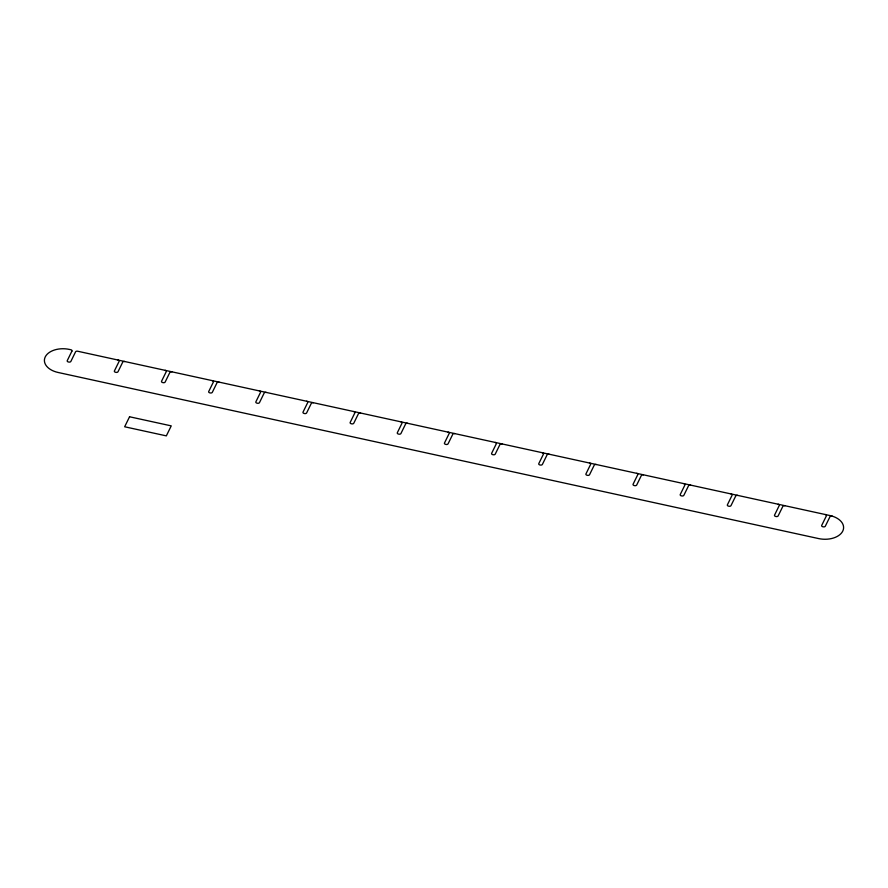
<?xml version="1.0" encoding="UTF-8"?>
<svg xmlns="http://www.w3.org/2000/svg" width="888" height="888" viewBox="0 0 888 888"><rect width="100%" height="100%" fill="white"/><g stroke="black" fill="none" stroke-linecap="round" stroke-linejoin="round"><path stroke-width="1.33" d="M117.982 360.04A1.665 1.054 2.4 0 1 119.092 361.383L114.419 370.918A1.665 1.054 2.4 0 0 115.518 372.261L115.94 372.35A1.665 1.054 2.4 0 0 118.026 371.706L122.699 362.171A1.665 1.054 2.4 0 1 124.786 361.527M165.135 370.34A1.665 1.054 2.4 0 1 166.245 371.684L161.572 381.207A1.665 1.054 2.4 0 0 162.682 382.55L163.092 382.65A1.665 1.054 2.4 0 0 165.179 381.995L169.852 372.472A1.665 1.054 2.4 0 1 171.939 371.828M212.288 380.641A1.665 1.054 2.4 0 1 213.398 381.984L208.724 391.508A1.665 1.054 2.4 0 0 209.834 392.851L210.245 392.94A1.665 1.054 2.4 0 0 212.332 392.296L217.005 382.772A1.665 1.054 2.4 0 1 219.092 382.129M259.44 390.942A1.665 1.054 2.4 0 1 260.55 392.285L255.877 401.809A1.665 1.054 2.4 0 0 256.987 403.152L257.398 403.241A1.665 1.054 2.4 0 0 259.485 402.597L264.158 393.073A1.665 1.054 2.4 0 1 266.245 392.418M306.593 401.232A1.665 1.054 2.4 0 1 307.703 402.575L303.03 412.11A1.665 1.054 2.4 0 0 304.14 413.453L304.551 413.542A1.665 1.054 2.4 0 0 306.638 412.898L311.311 403.374A1.665 1.054 2.4 0 1 313.397 402.719M353.746 411.533A1.665 1.054 2.4 0 1 354.856 412.876L350.183 422.411A1.665 1.054 2.4 0 0 351.293 423.754L351.704 423.842A1.665 1.054 2.4 0 0 353.79 423.199L358.463 413.664A1.665 1.054 2.4 0 1 360.55 413.02M400.899 421.833A1.665 1.054 2.4 0 1 402.009 423.176L397.336 432.711A1.665 1.054 2.4 0 0 398.446 434.054L398.856 434.143A1.665 1.054 2.4 0 0 400.943 433.499L405.616 423.965A1.665 1.054 2.4 0 1 407.703 423.321M448.052 432.134A1.665 1.054 2.4 0 1 449.161 433.477L444.488 443.001A1.665 1.054 2.4 0 0 445.598 444.344L446.02 444.444A1.665 1.054 2.4 0 0 448.096 443.789L452.769 434.265A1.665 1.054 2.4 0 1 454.856 433.622M495.204 442.435A1.665 1.054 2.4 0 1 496.314 443.778L491.641 453.302A1.665 1.054 2.4 0 0 492.751 454.645L493.173 454.734A1.665 1.054 2.4 0 0 495.249 454.09L499.922 444.566A1.665 1.054 2.4 0 1 502.009 443.922M542.368 452.736A1.665 1.054 2.4 0 1 543.467 454.079L538.794 463.603A1.665 1.054 2.4 0 0 539.904 464.946L540.326 465.035A1.665 1.054 2.4 0 0 542.402 464.391L547.075 454.867A1.665 1.054 2.4 0 1 549.161 454.212M589.521 463.025A1.665 1.054 2.4 0 1 590.62 464.369L585.947 473.903A1.665 1.054 2.4 0 0 587.057 475.247L587.479 475.335A1.665 1.054 2.4 0 0 589.554 474.692L594.227 465.168A1.665 1.054 2.4 0 1 596.314 464.513M636.674 473.326A1.665 1.054 2.4 0 1 637.773 474.669L633.1 484.204A1.665 1.054 2.4 0 0 634.21 485.547L634.631 485.636A1.665 1.054 2.4 0 0 636.707 484.992L641.38 475.457A1.665 1.054 2.4 0 1 643.467 474.814M683.827 483.627A1.665 1.054 2.4 0 1 684.926 484.97L680.252 494.505A1.665 1.054 2.4 0 0 681.362 495.848L681.784 495.937A1.665 1.054 2.4 0 0 683.86 495.293L688.544 485.758A1.665 1.054 2.4 0 1 690.62 485.114M730.979 493.928A1.665 1.054 2.4 0 1 732.078 495.271L727.405 504.795A1.665 1.054 2.4 0 0 728.515 506.138L728.937 506.238A1.665 1.054 2.4 0 0 731.013 505.583L735.697 496.059A1.665 1.054 2.4 0 1 737.773 495.415M778.132 504.229A1.665 1.054 2.4 0 1 779.231 505.572L774.558 515.096A1.665 1.054 2.4 0 0 775.668 516.439L776.09 516.527A1.665 1.054 2.4 0 0 778.166 515.884L782.85 506.36A1.665 1.054 2.4 0 1 784.925 505.716M825.285 514.529A1.665 1.054 2.4 0 1 826.384 515.873L821.711 525.396A1.665 1.054 2.4 0 0 822.821 526.739L823.243 526.828A1.665 1.054 2.4 0 0 825.318 526.184L829.958 516.738A1.665 1.054 2.4 0 1 832.234 516.15M71.939 351.082L67.266 360.617A1.665 1.054 2.4 0 0 68.365 361.96L68.787 362.049A1.665 1.054 2.4 0 0 70.874 361.405L75.547 351.87A1.665 1.054 2.4 0 1 77.633 351.226L829.936 515.54A19.325 12.188 2.4 0 1 842.756 531.091A19.325 12.188 2.4 0 1 818.636 538.583L58.064 372.461A19.325 12.188 2.4 0 1 45.244 356.909A19.325 12.188 2.4 0 1 69.364 349.417L70.829 349.739A1.665 1.054 2.4 0 1 71.939 351.082M129.559 416.772L124.653 426.773L166.334 435.875L171.24 425.874L129.559 416.772"/></g></svg>
